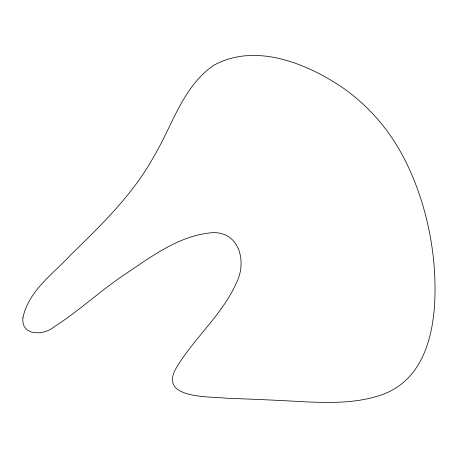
<?xml version="1.0" encoding="UTF-8"?>
<svg xmlns="http://www.w3.org/2000/svg" width="458" height="458" viewBox="0 0 458 458"><rect width="100%" height="100%" fill="white"/><g stroke="black" fill="none" stroke-linecap="round" stroke-linejoin="round"><path stroke-width="0.69" d="M22.963 317.56C20.667 335.949 43.144 335.714 53.477 327.281C77.488 312.018 98.453 292.513 121.874 276.392C149.743 257.94 178.471 235.131 213.022 232.653C239.649 232.006 246.707 261.85 236.809 281.962C222.691 314.474 194.347 337.672 176.37 367.763C157.89 399.239 209.695 396.267 226.676 398.242C253.257 399.176 279.832 400.344 306.385 401.901C329.937 402.863 354.045 403.195 376.848 396.376C435.255 379.865 438.375 307.782 433.405 258.14A319.524 312.883 -8.9 0 0 424.669 211.808C416.494 182.055 404.013 153.184 385.264 128.521A200.701 196.534 -8.9 0 0 345 89.304C308.749 64.126 256.102 41.981 213.76 65.294C182.862 86.493 172.637 124.885 154.335 155.68C133.415 193.986 101.745 224.678 70.767 254.82C53.22 273.861 28.591 290.784 22.963 317.56"/></g></svg>
